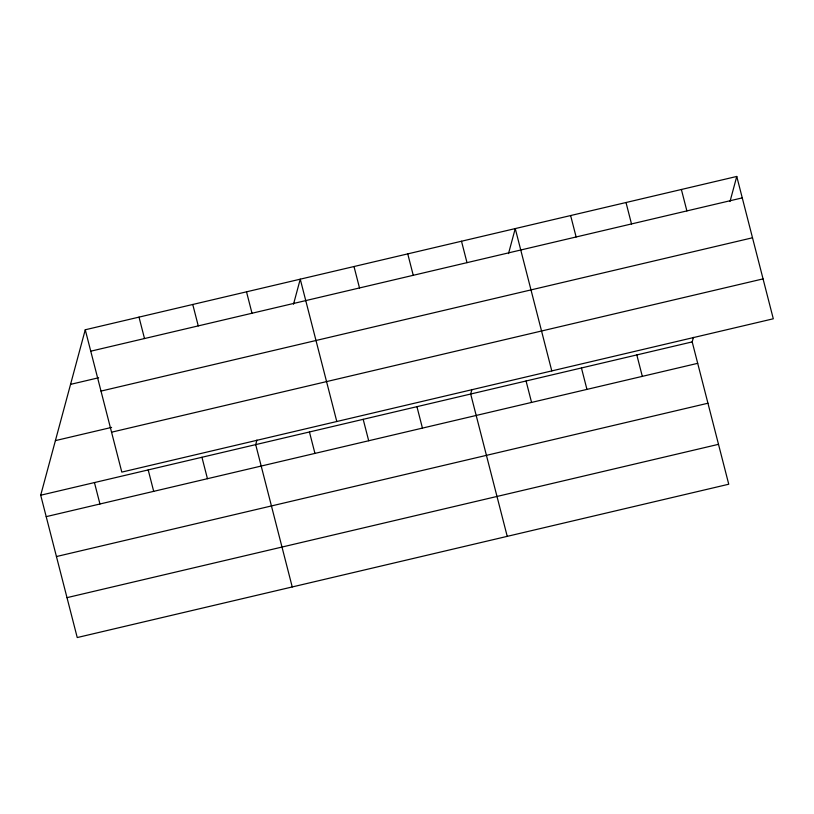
<?xml version="1.0" encoding="UTF-8"?>
<svg xmlns="http://www.w3.org/2000/svg" width="814" height="814" viewBox="0 0 814 814"><rect width="100%" height="100%" fill="white"/><g stroke="black" fill="none" stroke-linecap="round" stroke-linejoin="round"><path stroke-width="1.22" d="M693.426 337.352L692.195 341.9L728.744 484.228L77.238 637.545L40.7 495.217L85.256 329.772L736.762 176.455L773.3 318.783L121.805 472.1L85.256 329.772M256.919 440.079L255.698 444.627L292.236 586.955M293.518 304.202L300.254 279.171L336.793 421.499M471.917 389.479L470.685 394.027L507.234 536.355M508.506 253.602L515.252 228.581L551.79 370.909M730.016 201.475L736.762 176.455M90.761 351.19L742.256 197.883M70.553 384.371L98.647 377.757M101.007 391.086L752.502 237.78M55.403 440.618L111.599 427.401M111.559 432.193L763.054 278.887M40.7 495.217L692.195 341.9M46.205 516.646L697.7 363.329M56.441 556.542L707.946 403.225M67.002 597.649L718.497 444.332M681.379 189.489L686.884 210.907M626.007 202.513L631.501 223.942M636.823 354.935L642.317 376.363M570.624 215.547L576.129 236.976M581.44 367.969L586.945 389.397M526.068 381.003L531.562 402.421M461.497 241.229L467.002 262.657M407.753 253.876L413.247 275.305M416.941 406.685L422.435 428.103M353.998 266.524L359.503 287.953M363.186 419.332L368.691 440.75M309.442 431.98L314.947 453.398M246.51 291.819L252.004 313.248M192.755 304.467L198.26 325.895M201.943 457.275L207.448 478.703M139.011 317.124L144.505 338.543M148.199 469.922L153.693 491.351M94.444 482.57L99.949 503.998"/></g></svg>
